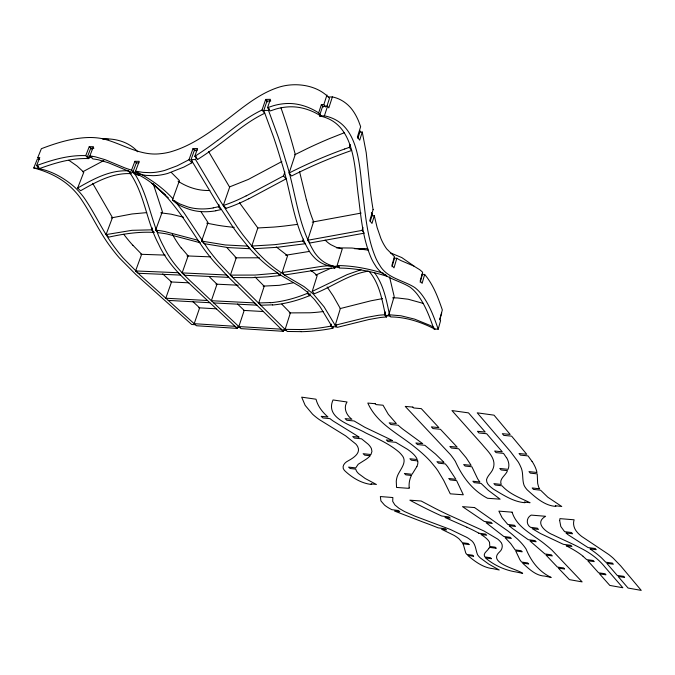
<?xml version="1.0" encoding="UTF-8"?>
<svg xmlns="http://www.w3.org/2000/svg" width="675" height="675" viewBox="0 0 675 675"><rect width="100%" height="100%" fill="white"/><g stroke="black" fill="none" stroke-linecap="round" stroke-linejoin="round"><path stroke-width="1.01" d="M439.864 319.663L441.72 312.972M359.387 132.072L362.256 132.047L359.699 140.155L357.387 137.033L360.652 126.681L358.678 121.34A57.029 28.637 89.3 0 0 353.616 111.721C348.798 104.287 341.137 98.677 332.387 96.922L328.818 107.865L327.561 106.194L322.625 106.287L319.469 115.923C355.919 123.019 354.468 168.809 358.552 197.522C361.049 218.093 363.007 239.288 371.393 258.474A61.197 28.848 -89 0 0 375.013 264.971C382.463 278.117 398.452 279.855 410.13 287.212A95.04 44.744 -85.5 0 1 416.931 293.887C424.972 304.239 429.621 316.702 433.839 328.97L438.193 329.231L440.598 320.574L439.695 319.452L442.336 309.952C438.024 297.464 433.299 284.648 424.659 274.43L421.993 274.32M420.171 282.268L422.398 274.463M424.659 274.43L422.12 283.348L420.196 280.918L422.66 272.303A95.259 44.348 -85.9 0 0 419.631 269.646L413.783 266.043L401.237 260.702A173.593 77.963 88.8 0 1 396.824 258.263L394.082 258.154M327.122 286.934L333.281 296.08L340.335 308.576L335.256 325.215L337.281 327.367L368.71 319.57L380.202 317.52A90.99 73.778 -44.6 0 1 386.471 317.014L387.028 315.107M388.834 314.736L400.95 315.782L414.543 319.106L429.865 325.325L433.164 326.97L434.995 329.198C421.335 322.118 406.257 317.081 390.749 316.946L388.834 314.736L394.175 296.435L389.551 276.877M386.471 317.014L384.548 314.803L385.391 311.926M392.006 266.768L394.386 258.685M396.832 258.255L393.998 267.865L391.913 265.3L394.47 256.652L386.741 248.94A62.032 28.822 -89.3 0 1 380.936 238.579L377.139 227.576L374.304 215.781L371.495 215.722M197.176 150.128L194.442 150.137L191.042 159.587L216.633 202.213L233.128 227.323A391.061 185.186 84.8 0 0 238.815 235.136L249.202 247.97A261.554 131.313 86.3 0 0 261.993 260.963A293.608 145.564 85.8 0 0 271.595 268.836L281.872 275.873L299.852 286.394L306.838 291.684L314.491 299.506L319.992 306.619L332.041 326.616L336.091 326.869L336.656 325.012M373.132 209.579L369.765 220.624L371.984 223.417L374.304 215.781M370.204 221.501L372.465 214.076L371.36 212.676M333.492 326.27L332.893 328.244L330.851 326.093L331.459 324.118M313.639 221.577L307.64 240.283L310.019 242.975L364.272 233.17L362.028 230.403L362.939 227.441M276.261 246.915L287.592 255.715L282.133 272.54L284.453 274.995L324.202 268.827A157.731 125.086 -47.2 0 1 334.825 268.11L335.441 266.11M385.307 274.328L386.885 276.235C371.495 271.418 355.472 268.169 339.297 268.068L337.095 265.553L342.267 248.872L336.395 247.371L330.986 244.755A71.381 35.733 89.8 0 1 325.173 240.114M270.278 302.754A118.403 86.527 -41.3 0 0 303.961 294.705L307.378 293.389L307.986 291.465M357.885 138.316L360.231 130.891M272.531 305.016A118.091 86.451 -41.3 0 0 306.138 297.008L309.547 295.701L310.154 293.785M368.246 271.148C348.705 274.269 332.547 286.689 314.373 293.718L312.221 291.398L317.199 275.586A146.872 79.211 -84.5 0 0 311.816 271.08M344.739 148.981L349.329 147.344L350.215 144.543M133.928 172.572C148.888 195.024 150.879 223.273 163.839 246.831C170.724 261.276 181.718 273.156 193.421 283.846L241.051 328.641L283.331 331.298L283.913 329.468M301.177 331.644L287.263 331.467L285.137 329.358L290.36 312.972L281.812 304.18M239.431 202.66L257.842 227.964L251.783 246.063L254.281 248.687L277.206 247.312L305.21 243.726L302.822 241.043L303.446 239.11M227.137 247.868L236.25 257.842L230.403 275.122L232.833 277.526L251.581 277.678L267.57 276.851L279.965 275.577L280.555 273.746M326.978 106L329.484 98.339C317.562 84.923 295.481 81.894 278.767 87.235C259.521 93.412 243.793 106.684 228.023 118.792C210.127 132.131 191.624 146.028 169.796 152.061A63.214 42.407 -42.1 0 1 160.844 153.655C139.911 156.431 121.939 143.345 102.44 138.687A101.36 67.972 -46.9 0 0 89.1 137.506C72.613 137.852 56.658 142.872 41.369 148.694L37.783 157.587L39.673 159.334M319.469 115.923L324.405 115.838L327.561 106.194M217.73 140.375C232.014 129.625 245.734 117.72 262.027 110.025L265.68 99.419L270.405 99.318L267.536 107.671L270.177 110.953L276.067 108.987A57.063 40.66 -40.8 0 1 288.233 106.886C299.886 106.127 311.47 109.898 321.182 116.21L318.651 112.877L321.368 104.608L323.831 104.558L325.721 107.072M272.565 304.83L260.989 305.218L258.719 302.965L264.212 286.217L255.04 276.944M323.831 104.558L326.978 94.964M246.181 195.927L283.525 175.922L284.825 172.007M39.361 159.038L37.353 159.047L33.75 167.965C48.819 169.231 63.129 177.128 74.469 186.983A96.913 66.698 -89.5 0 1 83.658 197.176C95.259 213.646 103.123 232.487 115.492 248.476A191.557 112.101 86.2 0 0 123.204 258.078L139.818 274.852L196.484 325.747L237.279 328.396L237.878 326.607M339.483 267.022C331.754 266.6 324.186 263.377 318.853 257.723A68.217 34.476 -89.7 0 1 314.516 252.467C297.447 224.783 295.819 191.033 285.685 160.709A489.08 343.457 -84.4 0 0 278.336 137.261L268.49 110.371L269.139 108.489M339.188 266.971C330.1 267.275 320.684 264.322 314.364 257.563A68.108 34.602 -89.8 0 1 310.019 252.307C292.882 224.699 291.22 190.974 281.036 160.709A487.924 344.225 -84.4 0 0 273.653 137.303L263.773 110.464L267.005 101.073L270.785 100.988M201.589 241.076L225.231 244.957L247.362 246.105L249.868 248.729L227.779 247.556L204.179 243.658L201.589 241.076L208.035 222.615L200.737 211.317M213.199 207.875L218.363 206.761L219.054 204.77M182.14 272.911L226.294 274.978L228.732 277.383L184.655 275.273L182.14 272.911L188.131 255.867L181.457 248.054M336.091 326.869L324.093 306.847L313.453 294.165L304.02 286.597L286.116 276.058L275.864 269.013A294.072 145.091 85.8 0 1 266.296 261.132A261.968 130.891 86.3 0 1 253.547 248.122L243.203 235.263A391.686 184.579 84.8 0 1 237.532 227.433L221.096 202.289L195.598 159.587L196.619 156.743M89.513 156.819L88.822 158.6L85.75 155.638L89.235 146.711L93.428 146.686L89.817 155.959L92.88 158.929A102.203 68.96 -47.5 0 1 98.584 159.848L108.388 162.751L127.491 170.741A176.664 116.851 -39.9 0 0 134.57 173.104L131.574 170.1L134.882 161.308L139.252 161.308L135.574 171.138L142.898 172.37L150.39 172.665A64.505 43.495 -42.6 0 0 164.784 170.404L177.204 165.805L188.992 159.73L193.016 148.584L197.572 148.559L194.805 156.262L197.665 159.351M135.574 171.138L138.569 174.133L145.876 175.373L153.36 175.677A64.311 43.47 -42.6 0 0 167.712 173.441L183.895 167.071L191.869 162.81L192.535 160.962M215.882 210.803A72.25 50.49 -41.9 0 1 190.721 209.765C184.148 207.664 177.221 205.082 172.463 199.893L179.432 180.622L171.349 172.496M135.582 270.945L178.2 272.725L180.723 275.096L138.172 273.274L135.582 270.945L141.657 254.273L132.874 245.227M154.364 232.411L151.689 229.854L152.381 227.956M155.638 230.167A153.191 109.966 -49.9 0 1 164.725 231.5L197.674 240.182L200.273 242.764L167.383 234.065A152.744 109.856 -49.9 0 0 158.313 232.723L155.638 230.167L162.354 211.663L153.225 183.743M174.8 200.855L183.988 212.752L208.17 249.21A301.514 153.529 85.7 0 0 218.649 262.389L232.706 277.459L286.183 330.463L282.277 330.21L228.622 277.273L214.515 262.221A301.058 153.976 85.7 0 1 204.002 249.058C183.954 220.32 167.079 186.671 132.874 172.133L136.375 162.818L138.999 162.818M153.647 232.377C138.561 231.584 123.5 233.879 108.81 237.119L106.051 234.613L112.455 217.586L92.669 183.305M77.65 188.038C93.125 179.196 110.118 169.678 128.562 170.893L131.38 173.694C112.987 172.463 96.019 181.938 80.578 190.755L77.65 188.038L83.801 172.218L77.077 166.025L68.884 160.27M91.429 157.25L87.235 157.25L90.762 148.205L93.901 148.188M88.822 158.6C71.938 157.891 55.418 162.768 39.724 168.505L36.56 165.62L39.8 157.587L37.783 157.587M37.775 167.982L38.5 166.193M416.931 466.459L412.054 474.314L404.376 473.445L405.844 474.846L411.446 475.478A275.434 77.735 12.3 0 0 409.168 487.367M488.793 548.497C487.291 551.213 482.633 553.314 484.726 556.917L490.413 557.71L491.535 558.773L485.452 557.921C494.041 565.27 505.145 570.341 516.24 572.003L522.661 573.362C517.658 569.126 487.282 563.161 499.382 552.091C502.706 549.408 503.491 544.185 500.023 541.249A44.12 11.517 14.8 0 0 497.627 539.047L484.051 531.023L447.576 514.485A290.048 90.931 12.7 0 1 435.054 508.351L421.149 501.01L409.86 500.175L412.104 501.382A299.219 94.061 12.8 0 0 441.737 516.021L448.976 516.94L450.259 518.155L444.985 517.48L466.973 527.234M220.514 143.53C234.765 132.815 248.442 120.952 264.684 113.282L262.027 110.025M82.628 171.838L103.874 160.515M281.829 161.553L248.324 179.432L229.517 186.933M294.688 154.786L307.117 148.627A445.897 377.443 -47.7 0 1 330.277 138.282L344.478 132.671M248.797 198.813L286.04 178.883L283.525 175.922M331.4 268.009L315.714 275.147M312.221 291.398L347.093 274.632L361.032 269.73M36.56 165.62C52.279 159.848 68.833 154.946 85.75 155.638M267.536 107.671L273.434 105.705A57.248 40.694 -40.8 0 1 285.626 103.579C297.304 102.803 308.914 106.566 318.651 112.877M293.001 282.85L279.29 285.323L263.132 286.124M111.274 217.907L131.996 213.975L146.72 212.617M340.149 308.585L370.904 300.805L382.506 298.612M106.051 234.613L132.005 230.31L151.689 229.854M335.256 325.215L366.744 317.377L378.27 315.318A91.243 73.879 -44.5 0 1 384.548 314.803M361.125 213.081L312.23 222.1M362.028 230.403L307.64 240.283M215.899 210.701L221.046 209.596L218.363 206.761M309.437 251.412L285.593 255.268M302.822 241.043L274.75 244.662L251.783 246.063M297.354 224.395L284.842 225.99A371.385 243 -35.5 0 1 273.873 227.07L257.639 227.973M282.133 272.54L321.967 266.321A158.212 125.263 -47.2 0 1 332.606 265.596L334.825 268.118M354.552 248.729L364.584 248.636M358.889 248.872L367.757 248.602M270.321 302.569L258.719 302.965M87.235 157.25L92.095 156.997M102.397 138.94C115.222 138.189 129.009 141.851 137.734 151.765M336.496 247.852L352.088 248.037L368.609 250.18M328.455 97.014L332.387 96.922M263.773 110.464L268.49 110.371M299.076 329.527L285.137 329.358M191.042 159.587L195.598 159.587M132.874 172.133L137.253 172.159C150.466 179.069 162.903 187.76 172.986 198.821M337.095 265.553C352.983 265.638 368.736 268.743 383.881 273.417M235.128 257.816L256.61 257.799A288.849 196.493 -37.1 0 0 259.276 257.698M230.403 275.122L254.931 275.062L277.627 273.122L279.965 275.577M289.297 312.896L309.977 312.787A181.381 132.418 -38.8 0 0 323.089 311.555M140.729 254.281L165.164 255.108M186.958 255.918L210.617 256.88M170.632 281.948L188.865 282.825M215.882 284.133L238.258 285.213M207.495 300.51L165.788 298.215L171.526 281.99L162.709 273.873M168.227 300.4L209.866 302.721M213.713 302.932L256.939 305.168L254.661 302.915L211.359 300.721L216.996 284.183L209.453 276.902M198.762 307.8L216.624 308.829M243.515 310.39L263.427 311.546M103.435 138.949L108.683 139.396M235.06 326.32L194.197 323.688L199.64 307.851L192.772 301.539M195.337 324.717L191.692 324.481L136.029 274.674L119.374 257.926A191.278 112.354 86.2 0 1 111.645 248.341C99.25 232.377 91.353 213.553 79.726 197.117A96.753 66.825 -89.5 0 0 70.521 186.941C60.218 177.457 47.183 171.501 33.75 167.965M236.174 327.358L239.946 327.603M160.768 212.828L171.155 214.194L183.541 217.207M370.086 455.735L364.694 455.153L363.108 453.684L370.946 454.537L371.95 451.423L371.419 448.664A45.571 13.601 16.5 0 0 368.246 444.26L361.538 438.809L354.375 438.075L352.721 436.523L359.159 437.181A123.778 35.657 17.2 0 0 354.426 434.16L333.205 421.048A77.161 24.84 15.8 0 1 329.999 418.643L322.954 417.96L321.19 416.332L327.991 416.981C322.507 412.298 317.824 406.308 316.01 399.212L301.683 397.153L305.142 405.337L312.55 414.188A76.343 24.435 16 0 0 319.393 419.656L345.659 435.864L355.801 443.998A44.685 13.264 16.6 0 1 357.716 446.707C361.1 453.355 352.932 458.173 348.14 460.856C344.63 462.459 341.052 466.805 344.393 470.391C351.751 477.52 361.488 483.502 371.773 484.49L371.039 483.832L376.414 484.473L365.192 478.507L358.653 473.681A36.593 10.471 15.6 0 1 356.214 470.517L355.759 469.133L350.123 468.484L348.562 467.108L355.742 467.918L358.18 464.282L364.964 459.987A160.152 47.782 17.9 0 0 370.153 455.76M417.665 460.898L411.37 460.215L409.868 458.738L417.26 459.54L416.551 458.047A52.928 15.871 16 0 0 407.43 449.28L395.761 442.319L387.923 441.517L386.328 439.957L392.437 440.581A143.581 41.057 16.6 0 0 387.906 438.294L364.854 427.292L354.113 420.964L346.815 420.263L345.094 418.618L351.928 419.276C346.604 415.505 343.018 407.987 347.043 401.996L333.028 399.954C324.515 419.116 353.666 425.756 365.512 432.835C376.962 438.463 388.96 443.585 398.79 451.896A50.212 14.985 16.1 0 1 401.498 454.722C408.426 461.928 399.659 469.572 397.254 476.466A264.558 74.655 12.6 0 0 396.267 481.418L396.554 487.443L409.278 488.371L409.177 487.375M478.769 533.191L485.536 534.077L486.726 535.241L480.954 534.482L483.03 535.823A46.077 11.99 14.9 0 1 489.527 542.396M462.949 543.755L469.277 544.615L468.096 543.502L462.409 542.734L459.169 538.971A39.04 9.99 15.1 0 0 454.005 535.342L441.61 529.284L446.588 529.942L445.34 528.787L438.142 527.842A127.887 31.143 15.6 0 0 423.242 522.138L394.563 511.051L399.828 511.718L398.478 510.511L391.762 509.659L389.053 508.165A34.67 9.391 15.3 0 1 384.505 505.06L380.919 500.943L380.354 496.547L392.867 497.534L392.69 501.348L394.892 504.942L399.009 508.343L404.578 511.566L414.745 516.088L450.461 529.504L466.923 537.443A38.627 9.922 15 0 1 470.188 539.713C475.782 542.877 475.436 549.509 477.52 554.639A61.568 15.593 14 0 0 480.423 558.023L488.649 564.038L499.238 569.995L492.902 568.654C483.283 567.768 474.972 561.549 467.758 555.441L473.681 556.276L472.542 555.213L466.813 554.411A61.577 15.559 14.1 0 1 465.742 552.96L463.641 545.56A107.57 27.219 15.8 0 0 462.957 543.755M206.702 223.147L217.105 225.155A282.496 190.392 -36.7 0 0 232.571 227.171A253.074 171.956 -37.2 0 0 234.318 227.332M324.405 115.838C360.821 122.977 359.193 169.02 363.293 197.589C365.774 218.194 367.706 239.406 376.051 258.643A61.298 28.73 -88.9 0 0 379.662 265.148C387.037 278.294 402.983 280.058 414.61 287.423A95.192 44.55 -85.5 0 1 421.377 294.106C429.393 304.476 434 316.955 438.193 329.231M138.864 175.331L135.245 174.31L133.135 172.209M390.403 252.847L401.802 257.588L414.028 266.102M423.503 303.48L408.164 299.227L397.55 297.97A90.315 72.799 -43.7 0 0 392.605 297.869M178.048 181.204C186.165 186.452 195.531 189.953 205.234 190.426A68.732 47.697 -41.5 0 0 209.841 190.485M172.463 199.893L180.098 204.061L187.971 206.98A72.47 50.524 -41.9 0 0 213.182 207.976M310.787 270.321L311.816 271.08M583.065 556.335L586.659 559.609L593.266 560.503L594.253 561.625L587.782 560.748L598.632 572.83L605.045 573.725L605.99 574.805L599.586 573.902L609.812 585.428L622.865 587.748L605.188 567.371C598.624 559.027 589.908 552.715 580.449 548.024C571.497 543.257 562.123 539.359 553.036 534.87C545.67 531.984 534.018 522.745 545.619 516.291L531.191 515.101C526.357 517.624 525.833 524.365 530.516 527.318L537.359 528.188L538.498 529.419L532.119 528.609L540.582 533.579L563.38 544.328L570.864 545.316L571.919 546.488L566.139 545.729L568.021 546.716A86.012 22.334 14.3 0 1 583.2 556.343M151.824 183.271L167.417 197.117A203.386 139.7 -38.2 0 0 168.294 197.8M237.279 328.396L189.506 283.66C177.002 272.379 165.502 259.563 158.541 244.055C145.901 220.48 144.534 191.793 128.005 170.345M152.584 183.701L164.641 194.324A203.993 139.801 -38.2 0 0 165.51 194.999M237.549 304.028L244.19 310.433L238.84 326.557L281.188 329.189L283.331 331.298M89.235 146.711L91.673 149.099M134.882 161.308L136.671 163.114M369.065 271.291C379.662 283.534 382.16 300.434 385.56 315.731L389.753 315.968C386.606 301.092 383.906 285.179 374.549 272.734M307.378 293.389L309.547 295.701M226.007 208.212L223.332 205.377L229.643 187.178L208.592 151.537M188.992 159.73L191.869 162.81M193.016 148.584L195.159 150.913M265.68 99.419L267.663 101.891M349.329 147.344L351.667 150.441L347.093 152.061A464.788 397.769 -50.2 0 0 291.608 175.989L289.111 173.045L295.27 154.482A506.41 356.965 -85.2 0 0 281.002 107.941M321.368 104.608L323.257 107.122M532.001 461.354L528.027 455.895L520.4 455.11L519.041 453.507L526.762 454.3L511.616 436.134L503.761 435.383L502.318 433.679L510.19 434.438L494.032 415.167L477.217 412.83L510.562 451.702L518.181 461.894A161.333 49.545 16.1 0 1 520.594 466.568C523.707 472.399 521.893 479.225 524.036 485.215A74.689 22.697 13.1 0 0 527.175 489.822C535.309 497.213 544.523 505.769 555.922 506.402L555.331 505.727L561.752 506.486L547.83 497.213L540.582 490.202L533.436 489.392L532.187 487.958L539.612 488.801A75.6 23.018 12.9 0 1 538.557 486.81L537.654 483.325L537.233 473.875L530.272 473.124L528.981 471.606L536.962 472.475A172.868 53.274 16 0 0 532.06 461.362M506.478 457.718L503.516 453.381L496.049 452.613L494.648 451.018L502.267 451.803L486.675 433.738L478.955 432.987L477.47 431.3L485.207 432.042L468.509 412.881L451.955 410.569L482.237 444.538C487.569 451.086 496.547 458.663 493.273 468.121C491.999 472.559 487.628 475.293 486.498 479.714C486.321 484.034 490.455 486.827 493.476 489.181C503.263 494.969 513.388 501.862 524.973 502.723L524.357 502.04L530.061 502.723C520.358 497.964 509.414 494.108 502.065 485.814L495.205 485.03L493.881 483.612L501.238 484.447C498.817 478.744 505.845 475.478 507.499 470.652L501.137 469.96L499.787 468.45L508.047 469.344L508.359 468.399A102.077 31.86 15.5 0 0 506.647 457.743M489.544 542.405L489.797 546.455L495.172 547.18L496.311 548.294L489.443 547.358A129.921 33.767 15.8 0 1 488.793 548.497M306.433 199.884L299.582 171.695M362.256 132.047L366.204 152.601L369.512 183.305A201.125 86.206 -90 0 0 373.089 209.613M466.931 527.242A79.262 20.309 15.2 0 1 478.837 533.191M417.757 460.924A92.483 27.616 16.5 0 1 416.846 466.433M313.58 221.662A122.799 59.788 89.3 0 1 306.492 199.834M181.373 248.223A121.297 69.061 88.1 0 1 172.412 234.326M132.848 245.287A203.732 117.433 85.7 0 1 123.761 234.293M89.817 155.959A102.524 69.002 -47.5 0 1 95.529 156.87L105.359 159.773L124.487 167.754A177.204 116.91 -39.9 0 0 131.566 170.108M217.696 140.324A210.862 134.519 -41.5 0 1 194.83 156.322M220.48 143.48A210.246 134.485 -41.5 0 1 197.691 159.418M246.156 195.834A124.681 85.371 -41.2 0 1 223.332 205.487M248.771 198.72A124.31 85.312 -41.1 0 1 226.007 208.322M289.111 173.019A466.543 398.672 -50.1 0 1 344.739 148.964M330.851 326.101A193.843 141.716 -39 0 1 299.059 329.586M332.893 328.252A193.345 141.59 -38.9 0 1 301.16 331.703M559.659 520.535L560.824 526.534L564.578 531.647L571.497 532.533L572.577 533.773L565.92 532.921A70.512 19.862 12.8 0 0 568.173 534.786L588.06 547.577L595.257 548.522L596.261 549.703L589.992 548.876A145.817 37.665 14.7 0 1 601.83 558.174L605.745 562.199L612.411 563.102L613.364 564.233L606.783 563.33L617.228 575.429L623.725 576.34L624.637 577.412L618.148 576.501L628.054 588.043L641.25 590.389L620.671 565.869L613.347 558.309A137.734 35.783 14.5 0 0 608.698 554.462L581.74 536.482A70.588 19.913 12.6 0 1 577.218 532.263C574.197 528.947 572.636 524.154 574.113 519.792L559.946 518.636L559.659 520.535M375.207 403.718L367.816 403.059C377.106 423.951 398.723 433.814 415.479 447.626A213.519 60.573 17.4 0 1 422.508 453.558A191.514 54.81 17.2 0 1 430.397 461.32L435.552 467.513A284.276 78.983 18.1 0 1 437.965 470.855L443.635 480.263L450.276 493.83L463.312 494.792L456.629 480.634L450.124 479.891L448.732 478.482L455.912 479.301L447.533 466.56L445.331 463.902L438.404 463.151L436.944 461.666L444.032 462.426L443.542 461.894L435.535 454.072L424.862 445.306L417.428 444.547L415.876 442.977L422.71 443.678L402.832 429.148A127.195 42.508 14.2 0 1 398.14 425.208L390.8 424.499L389.146 422.845L396.343 423.529L388.311 414.307L383.029 405.219L376.076 404.595L375.207 403.718M412.838 407.084L405.236 406.401L450.613 454.798A236.225 68.723 17.6 0 1 455.347 461.354C462.24 476.626 472.213 490.244 487.527 498.268L500.116 499.163L488.253 490.295L481.098 483.418L474.213 482.633L472.854 481.224L479.925 482.026A119.053 36.197 13.2 0 1 477.647 478.778L471.909 466.788L465.092 466.045L463.674 464.552L471.133 465.362L466.172 457.768L458.646 448.774L451.347 448.023L449.862 446.445L457.203 447.196L440.429 429.283L432.962 428.558L431.384 426.887L438.868 427.604L421.301 408.645L413.674 407.962L412.838 407.084M474.567 507.566L462.51 506.647L484.262 521.429L491.029 522.29L492.244 523.513L486.11 522.737L503.803 536.482L510.224 537.325L511.372 538.498L505.094 537.671L510.722 543.594L515.135 549.889L521.092 550.699L522.197 551.812L515.708 550.935L519.868 559.668A101.047 25.928 13.1 0 0 521.648 562.072L527.648 562.916L528.711 563.979L522.585 563.119C528.922 568.822 535.722 575.741 544.666 576.079L551.188 577.454C538.895 571.666 531.073 561.178 526.112 549.096A188.882 48.127 16 0 0 523.066 544.953A169.239 43.318 15.8 0 0 517.463 539.021L511.507 533.832A248.172 61.898 16.5 0 0 507.769 530.862L474.567 507.566M512.114 512.182L498.876 511.127L502.065 517.641L507.752 524.416L514.375 525.26L515.557 526.492L509.102 525.665A111.08 31.269 13.1 0 0 512.688 528.635L528.289 539.705L535.039 540.599L536.153 541.772L529.968 540.953L544.911 553.939L551.281 554.799L552.336 555.922L546.008 555.061L557.373 567.067L563.608 567.937L564.612 569.008L558.385 568.131L569.405 579.631L582.154 581.901L551.905 550.066A201.04 50.65 15.7 0 0 545.619 544.767C533.782 534.76 517.058 528.179 512.114 512.182"/></g></svg>
